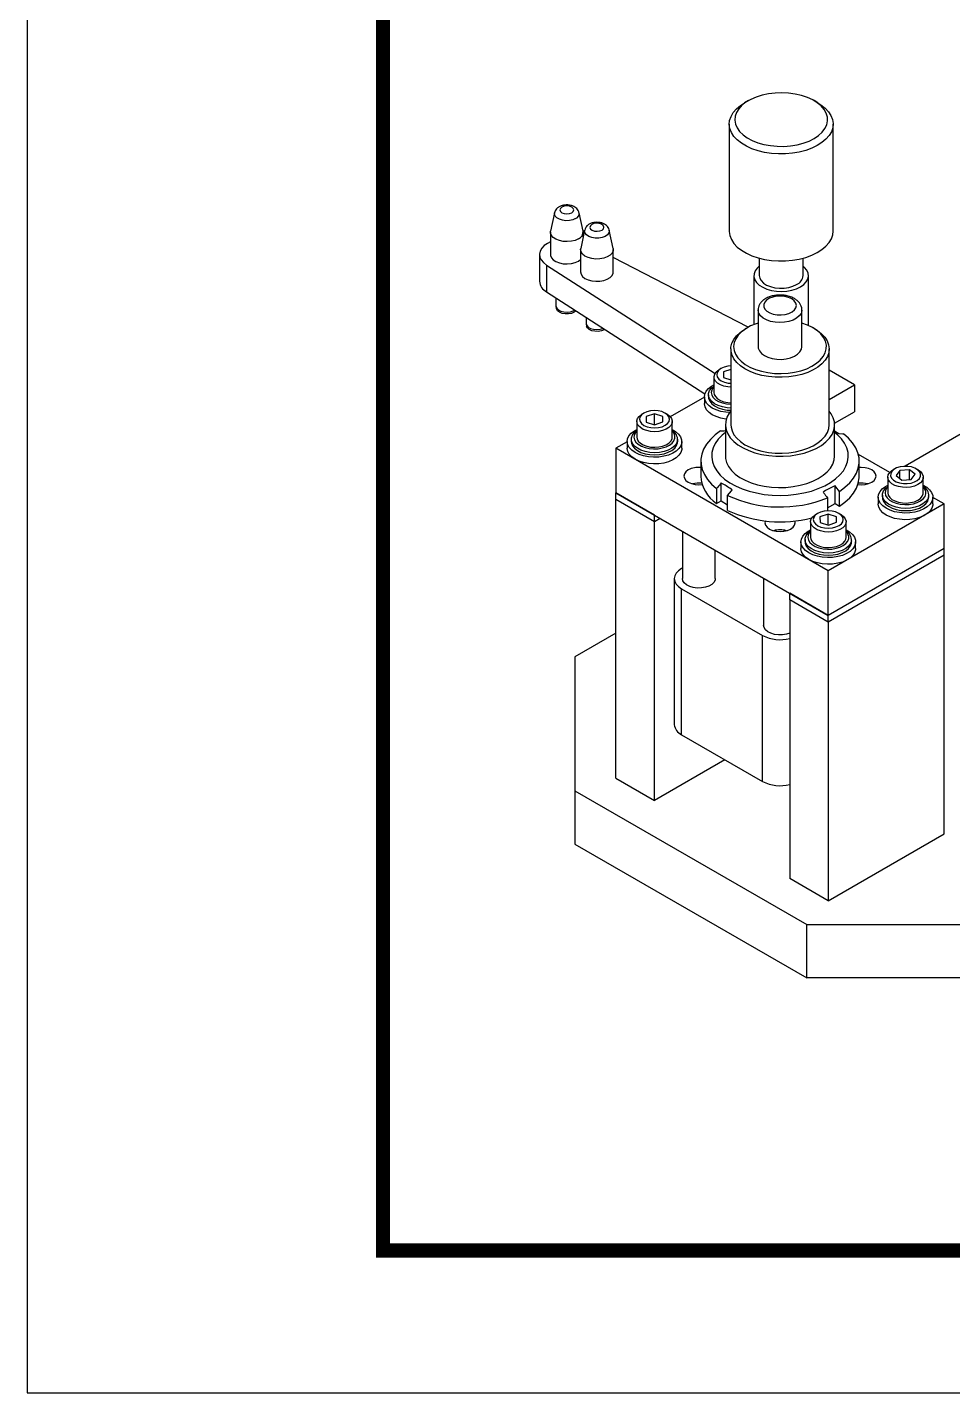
# Model space of a CAD drawing. Extents: x -13768 to 18086, y -10615 to 1188.
# Drawn here: x 0 to 162.6, y -1485 to -1245 of the extents above; entities that cross this region are included whole.
import ezdxf

# ---------------------------------------------------------------- set-up
doc = ezdxf.new("R2010")
doc.units = 0
doc.header["$LTSCALE"] = 7.5
doc.header["$MEASUREMENT"] = 0
doc.layers.get('0').update_dxf_attribs({"linetype": 'CONTINUOUS'})
doc.layers.add('FI', color=1, linetype='CONTINUOUS')

# ---------------------------------------------------------------- blocks, each defined once
blk = doc.blocks.new('A1G')
blk.add_lwpolyline([(0, 0), (841, 0), (841, 594), (0, 594)], close=True)
at = {"const_width": 1}
blk.add_lwpolyline([(25, 10), (831, 10), (831, 584), (25, 584)], close=True, dxfattribs=at)

msp = doc.modelspace()

# ---------------------------------------------------------------- linework, layer by layer
at = {"layer": 'FI'}
for p, q in [((126.71106, -1257.87502), (126.03213, -1258.26709)), ((138.93185, -1258.26709), (138.25292, -1257.87502)), ((123.36199, -1261.98931), (123.36199, -1280.8024)), ((141.60199, -1280.8024), (141.60199, -1261.98931)), ((92.65078, -1277.57386), (91.94981, -1280.79465)), ((97.66487, -1280.79465), (96.96389, -1277.57386)), ((91.92734, -1281.00191), (91.92734, -1284.92131)), ((97.9456, -1280.63049), (97.24462, -1283.85128)), ((97.68734, -1281.81712), (97.68734, -1281.00191)), ((102.95969, -1283.85128), (102.25871, -1280.63049)), ((97.22216, -1284.05855), (97.22216, -1287.97794)), ((102.98216, -1287.97794), (102.98216, -1284.05855)), ((90.00734, -1284.92131), (90.00734, -1289.62458)), ((96.84381, -1286.09694), (97.22215, -1285.82731)), ((126.68201, -1297.70932), (102.98215, -1285.43287)), ((128.64199, -1285.57783), (128.64199, -1288.6412)), ((136.32199, -1288.6412), (136.32199, -1285.57783)), ((91.23472, -1286.77191), (120.85332, -1305.82749)), ((91.23472, -1286.77191), (91.23472, -1291.47518)), ((127.68199, -1288.6412), (127.68199, -1297.24531)), ((137.28199, -1297.41646), (137.28199, -1288.6412)), ((91.23472, -1291.47518), (119.09229, -1309.39778)), ((92.88734, -1292.53842), (92.88734, -1293.93592)), ((92.90232, -1294.07409), (92.9863, -1294.45994)), ((98.18216, -1295.94492), (98.18216, -1296.99255)), ((128.43834, -1294.67058), (128.43834, -1301.13758)), ((136.11835, -1301.13758), (136.11835, -1294.67058)), ((98.19713, -1297.13073), (98.28111, -1297.51657)), ((126.50741, -1297.80718), (126.16795, -1298.00321)), ((138.38874, -1298.00321), (138.04927, -1297.80718)), ((123.63834, -1301.52952), (123.63834, -1314.85547)), ((140.91834, -1314.85547), (140.91834, -1301.52952)), ((121.926, -1304.96141), (121.58653, -1305.15745)), ((123.63834, -1305.11535), (122.32841, -1305.56384)), ((122.32841, -1305.56384), (122.34808, -1306.53362)), ((145.37962, -1307.84605), (140.91834, -1305.27061)), ((120.67306, -1306.43084), (120.67306, -1309.17441)), ((122.34808, -1306.53362), (123.63834, -1306.95211)), ((140.91834, -1310.42149), (145.37962, -1307.84605)), ((145.37962, -1307.84605), (145.37962, -1312.54932)), ((118.99306, -1309.98633), (112.99503, -1313.44892)), ((118.99306, -1309.95829), (118.99306, -1311.13411)), ((119.71306, -1309.56635), (119.71306, -1309.95829)), ((108.34954, -1312.79893), (108.01008, -1312.99497)), ((112.42314, -1312.99496), (112.08368, -1312.79893)), ((141.86626, -1314.57754), (145.37962, -1312.54932)), ((107.09661, -1314.26835), (107.09661, -1317.01193)), ((110.19694, -1312.90664), (108.75195, -1313.40136)), ((108.75195, -1313.40136), (108.77162, -1314.37114)), ((108.77162, -1314.37114), (110.23628, -1314.84619)), ((111.6616, -1313.38169), (110.19694, -1312.90664)), ((110.19694, -1314.83343), (110.19694, -1312.90664)), ((110.23628, -1314.84619), (111.68127, -1314.35147)), ((111.68127, -1314.35147), (111.6616, -1313.38169)), ((111.6616, -1314.3582), (111.6616, -1313.38169)), ((113.33661, -1317.01193), (113.33661, -1314.26835)), ((122.67834, -1314.85547), (122.67834, -1320.34262)), ((141.87834, -1320.34262), (141.87834, -1314.85547)), ((106.13661, -1317.40387), (106.13661, -1317.79581)), ((114.29661, -1317.79581), (114.29661, -1317.40387)), ((141.87835, -1315.89148), (142.61374, -1316.35996)), ((164.11512, -1316.47305), (154.28191, -1322.14964)), ((105.41661, -1317.82385), (103.42839, -1318.97163)), ((103.42839, -1318.97163), (103.42839, -1326.81042)), ((140.76363, -1340.5248), (103.42839, -1318.97163)), ((105.41661, -1317.79581), (105.41661, -1318.97163)), ((114.2772, -1318.0253), (114.29661, -1317.79581)), ((115.01661, -1318.97163), (115.01661, -1317.79581)), ((151.56166, -1323.24582), (146.04586, -1320.06162)), ((118.35834, -1321.24777), (118.35834, -1323.87007)), ((146.19834, -1323.87008), (146.19834, -1321.24777)), ((151.22007, -1324.06525), (151.22007, -1326.80883)), ((152.47301, -1322.59583), (152.13354, -1322.79186)), ((153.33906, -1322.89443), (152.67112, -1323.78432)), ((152.67112, -1323.78432), (153.67213, -1324.5632)), ((155.00802, -1322.78342), (153.33906, -1322.89443)), ((153.33906, -1324.30405), (153.33906, -1322.89443)), ((153.67213, -1324.5632), (155.34109, -1324.45219)), ((156.00903, -1323.5623), (155.00802, -1322.78342)), ((155.00802, -1324.47435), (155.00802, -1322.78342)), ((155.34109, -1324.45219), (156.00903, -1323.5623)), ((156.5466, -1322.79186), (156.20714, -1322.59583)), ((157.46007, -1326.80883), (157.46007, -1324.06525)), ((103.42839, -1326.81042), (140.76363, -1348.3636)), ((103.42839, -1327.98624), (103.42839, -1326.81042)), ((110.21661, -1330.72918), (103.42839, -1326.81042)), ((121.11485, -1326.04804), (121.11485, -1328.67035)), ((121.94295, -1328.23047), (121.94295, -1325.08075)), ((123.06494, -1329.89381), (123.06494, -1327.2715)), ((141.95092, -1328.71081), (141.95092, -1325.56109)), ((142.71289, -1329.18886), (142.71289, -1326.56655)), ((150.26007, -1327.20077), (150.26007, -1327.59271)), ((158.42007, -1327.59271), (158.42007, -1327.20077)), ((110.21661, -1331.905), (103.42839, -1327.98624)), ((103.42839, -1376.97869), (103.42839, -1327.98624)), ((121.11485, -1328.67035), (121.94295, -1328.23047)), ((121.94295, -1328.23047), (123.06495, -1328.9344)), ((140.59356, -1329.43182), (141.95092, -1328.71081)), ((140.59357, -1327.69231), (140.59357, -1329.98995)), ((161.1283, -1328.76853), (140.76363, -1340.5248)), ((141.95092, -1328.71081), (142.71289, -1329.18886)), ((149.54007, -1327.59271), (149.54007, -1328.76853)), ((158.40066, -1327.8222), (158.42007, -1327.59271)), ((159.14007, -1328.76852), (159.14007, -1327.59271)), ((161.1283, -1328.76853), (159.14007, -1327.62075)), ((161.1283, -1336.60732), (161.1283, -1328.76853)), ((110.21661, -1331.905), (110.21661, -1330.72918)), ((111.23501, -1331.31709), (110.21661, -1331.905)), ((110.21661, -1380.89745), (110.21661, -1331.905)), ((137.64363, -1331.90277), (137.64363, -1334.64635)), ((138.89656, -1330.43335), (138.55709, -1330.62938)), ((140.74395, -1330.54105), (139.29897, -1331.03578)), ((139.29897, -1331.03578), (139.31864, -1332.00555)), ((139.31864, -1332.00555), (140.78329, -1332.48061)), ((142.20861, -1331.01611), (140.74395, -1330.54105)), ((140.74395, -1332.46784), (140.74395, -1330.54105)), ((140.78329, -1332.48061), (142.22828, -1331.98588)), ((142.22828, -1331.98588), (142.20861, -1331.01611)), ((142.20861, -1331.99262), (142.20861, -1331.01611)), ((142.97016, -1330.62938), (142.63069, -1330.43334)), ((143.88363, -1334.64634), (143.88363, -1331.90277)), ((115.14307, -1333.57316), (115.14307, -1341.8993)), ((135.96362, -1335.43023), (135.96362, -1336.60604)), ((136.68363, -1335.03829), (136.68363, -1335.43023)), ((161.1283, -1336.60732), (140.76363, -1348.3636)), ((144.82421, -1335.65972), (144.84363, -1335.43023)), ((144.84363, -1335.43023), (144.84363, -1335.03829)), ((145.56363, -1336.60604), (145.56363, -1335.43023)), ((161.1283, -1337.78314), (161.1283, -1336.60732)), ((120.90307, -1341.8993), (120.90307, -1336.89834)), ((161.1283, -1337.78314), (140.76363, -1349.53941)), ((161.1283, -1386.77559), (161.1283, -1337.78314)), ((115.14307, -1340.035), (114.96837, -1340.13586)), ((140.76363, -1348.3636), (140.76363, -1340.5248)), ((113.70307, -1341.8993), (113.70307, -1367.57134)), ((114.96837, -1343.66274), (129.22364, -1351.89213)), ((114.96837, -1369.33478), (114.96837, -1343.66274)), ((129.39835, -1341.80256), (129.39835, -1350.12869)), ((140.76363, -1348.3636), (133.9754, -1344.44484)), ((133.9754, -1345.62065), (133.9754, -1344.44484)), ((140.76363, -1349.53941), (133.9754, -1345.62065)), ((133.9754, -1345.62065), (133.9754, -1394.6131)), ((140.76363, -1349.53941), (140.76363, -1348.3636)), ((140.76363, -1349.53941), (140.76363, -1398.53186)), ((103.42839, -1351.50675), (96.23287, -1355.66064)), ((129.22364, -1377.56418), (129.22364, -1351.89213)), ((96.23287, -1355.66064), (96.23287, -1379.17319)), ((114.96837, -1369.33478), (129.22364, -1377.56418)), ((122.60713, -1373.74455), (110.21661, -1380.89745)), ((103.42839, -1376.97869), (110.21661, -1380.89745)), ((96.23287, -1379.17319), (136.96222, -1402.68575)), ((96.23287, -1379.17319), (96.23287, -1388.57974)), ((140.76363, -1398.53186), (161.1283, -1386.77559)), ((96.23287, -1388.57974), (136.96222, -1412.0923)), ((140.76363, -1398.53186), (133.9754, -1394.6131)), ((136.96222, -1402.68575), (177.69157, -1402.68575)), ((136.96222, -1412.0923), (136.96222, -1402.68575)), ((177.69157, -1412.0923), (136.96222, -1412.0923))]:
    msp.add_line(p, q, dxfattribs=at)
at = {"layer": 'FI', "flags": 128}
for points in [[(137.08608, -1257.3162), (136.05609, -1256.97066), (134.94993, -1256.71537), (133.79116, -1256.55578), (132.6045, -1256.49529), (131.41522, -1256.53519), (130.24868, -1256.67462), (129.12974, -1256.91062), (128.08224, -1257.23816), (127.12852, -1257.65025), (126.2889, -1258.13812), (125.58127, -1258.69136), (125.02073, -1259.29818), (124.6192, -1259.94565), (124.38525, -1260.61998), (124.32388, -1261.30678), (124.43638, -1261.99141), (124.72036, -1262.6593), (125.16976, -1263.29621), (125.77501, -1263.88854), (126.52321, -1264.4237), (127.39841, -1264.89026), (128.38196, -1265.27829), (129.45289, -1265.57951), (130.58838, -1265.7875), (131.76424, -1265.89783), (132.95538, -1265.90816), (134.13645, -1265.81825), (135.28224, -1265.63003), (136.36836, -1265.34751), (137.37164, -1264.97671), (138.27071, -1264.52552), (139.0464, -1264.00358), (139.68219, -1263.422), (140.16451, -1262.79317), (140.4831, -1262.1305), (140.63115, -1261.44813), (140.60552, -1260.76057), (140.40675, -1260.0825), (140.03908, -1259.42836), (139.51035, -1258.81209), (138.83181, -1258.24684), (138.01794, -1257.74464), (137.08608, -1257.3162)], [(138.93185, -1258.26709), (139.46839, -1258.60517), (140.20155, -1259.18587), (140.7909, -1259.8188), (141.22548, -1260.49216), (141.49718, -1261.1934), (141.60094, -1261.90948), (141.53484, -1262.62704), (141.30009, -1263.33272), (140.90109, -1264.01337), (140.34525, -1264.65632), (139.64293, -1265.24959), (138.80722, -1265.78213), (137.85369, -1266.24401), (136.80008, -1266.62664), (135.66604, -1266.92288), (134.47269, -1267.12722), (133.24225, -1267.23585), (131.99766, -1267.24674), (130.76208, -1267.1597), (129.55854, -1266.97634), (128.40946, -1266.70009), (127.33625, -1266.33608), (126.35888, -1265.8911), (125.49559, -1265.37344), (124.76243, -1264.79274), (124.17308, -1264.15981), (123.7385, -1263.48646), (123.4668, -1262.78521), (123.36304, -1262.06914), (123.42914, -1261.35158), (123.66388, -1260.6459), (124.06289, -1259.96524), (124.61873, -1259.32229), (125.32105, -1258.72902), (126.03213, -1258.26709)], [(95.67574, -1277.58383), (95.94195, -1277.35383), (96.03544, -1277.08252), (95.94195, -1276.81121), (95.67574, -1276.5812), (95.27731, -1276.42752), (94.80734, -1276.37355), (94.33737, -1276.42752), (93.93894, -1276.5812), (93.67273, -1276.81121), (93.57924, -1277.08251), (93.67273, -1277.35383), (93.93895, -1277.58383), (94.33737, -1277.73751), (94.80734, -1277.79148), (95.27731, -1277.73751), (95.67574, -1277.58383)], [(96.34424, -1278.61751), (95.84899, -1278.83153), (95.26935, -1278.95634), (94.65228, -1278.98182), (94.04777, -1278.9059), (93.5048, -1278.73475), (93.06735, -1278.48221), (92.77087, -1278.16876), (92.63937, -1277.81979), (92.65078, -1277.57386)], [(96.84381, -1282.17754), (96.27338, -1282.43297), (95.61084, -1282.59849), (94.8978, -1282.66368), (94.17909, -1282.62446), (93.49985, -1282.48329), (92.90276, -1282.24904), (92.42535, -1281.93643), (92.0976, -1281.56509), (91.94012, -1281.15838), (91.94981, -1280.79465)], [(101.01897, -1281.92456), (100.42663, -1282.02759), (99.808, -1282.0301), (99.2132, -1281.9319), (98.69042, -1281.74094), (98.28201, -1281.47269), (98.02106, -1281.14888), (97.9287, -1280.79574), (97.9456, -1280.63049)], [(100.62018, -1280.78195), (101.00687, -1280.61858), (101.25581, -1280.38222), (101.32913, -1280.10885), (101.21565, -1279.8401), (100.93265, -1279.61687), (100.52322, -1279.47316), (100.04968, -1279.43083), (99.58413, -1279.49634), (99.19745, -1279.65971), (98.9485, -1279.89607), (98.87518, -1280.16944), (98.98867, -1280.4382), (99.27166, -1280.66143), (99.6811, -1280.80514), (100.15463, -1280.84746), (100.62018, -1280.78195)], [(102.25871, -1280.63049), (102.27562, -1280.77807), (102.19188, -1281.13192), (101.93886, -1281.45782), (101.53704, -1281.72936), (101.01897, -1281.92456)], [(123.36199, -1280.8024), (123.36304, -1280.88224), (123.4668, -1281.59831), (123.7385, -1282.29955), (124.17308, -1282.97291), (124.76243, -1283.60584), (125.49559, -1284.18654), (126.35888, -1284.7042), (127.33625, -1285.14918), (128.40946, -1285.51319), (129.55854, -1285.78944), (130.76208, -1285.9728), (131.99766, -1286.05984), (133.24225, -1286.04894), (134.47269, -1285.94032), (135.66604, -1285.73598), (136.80008, -1285.43973), (137.85369, -1285.05711), (138.80722, -1284.59523), (139.64293, -1284.06269), (140.34525, -1283.46942), (140.90109, -1282.82647), (141.30009, -1282.14581), (141.53484, -1281.44013), (141.60199, -1280.8024)], [(91.92734, -1282.70452), (91.41323, -1282.96193), (90.83441, -1283.36629), (90.39796, -1283.82639), (90.11953, -1284.32572), (90.0091, -1284.84639), (90.07062, -1285.36975), (90.30189, -1285.87704), (90.69461, -1286.35007), (91.23472, -1286.77191)], [(101.31697, -1285.56599), (100.62942, -1285.69303), (99.90873, -1285.71738), (99.2002, -1285.6375), (98.54834, -1285.4584), (97.99411, -1285.19135), (97.57234, -1284.85311), (97.30953, -1284.46496), (97.22219, -1284.05126), (97.24462, -1283.85128)], [(102.95969, -1283.85128), (102.961, -1283.85739), (102.95784, -1284.27415), (102.77524, -1284.67735), (102.42469, -1285.04167), (101.9282, -1285.34422), (101.31697, -1285.56599)], [(91.92734, -1284.92131), (91.94012, -1285.07777), (92.0976, -1285.48449), (92.42535, -1285.85582), (92.90276, -1286.16843), (93.49985, -1286.40268), (94.17909, -1286.54386), (94.8978, -1286.58308), (95.61084, -1286.51788), (96.27338, -1286.35237), (96.84381, -1286.09694)], [(97.22216, -1287.97794), (97.30953, -1288.38435), (97.57234, -1288.77251), (97.99411, -1289.11074), (98.54834, -1289.37779), (99.2002, -1289.55689), (99.90873, -1289.63678), (100.62942, -1289.61243), (101.31697, -1289.48538)], [(101.31697, -1289.48538), (101.9282, -1289.26362), (102.42469, -1288.96107), (102.77524, -1288.59674), (102.95784, -1288.19354), (102.98216, -1287.97794)], [(128.64199, -1286.97861), (128.26913, -1287.31321), (127.90991, -1287.79747), (127.71594, -1288.31223), (127.69422, -1288.83888), (127.84555, -1289.35838), (128.16445, -1289.85197), (128.63939, -1290.30179), (129.25322, -1290.69159), (129.98374, -1291.00729), (130.80456, -1291.23747), (131.686, -1291.37382), (132.59622, -1291.4114), (133.5023, -1291.34886), (134.37151, -1291.18845), (135.17243, -1290.93599), (135.8761, -1290.60058)], [(128.64199, -1288.6412), (128.71079, -1289.05894), (128.95452, -1289.51718), (129.36319, -1289.93446), (129.91769, -1290.29127), (130.59209, -1290.57092), (131.35486, -1290.76034), (132.17034, -1290.85067), (133.00039, -1290.83769), (133.8062, -1290.72201), (134.55009, -1290.50902), (135.19728, -1290.2087)], [(135.8761, -1290.60058), (136.45711, -1290.19436), (136.89444, -1289.732), (137.1723, -1289.23021), (137.28063, -1288.70714), (137.21553, -1288.18169), (136.97935, -1287.67284), (136.58062, -1287.19899), (136.32199, -1286.97861)], [(133.78919, -1292.47125), (133.13196, -1292.29882), (132.4211, -1292.22615), (131.70127, -1292.25783), (131.01769, -1292.39185), (130.41333, -1292.6198), (129.92616, -1292.92735), (129.58678, -1293.29518), (129.41652, -1293.70018), (129.42609, -1294.1169), (129.61486, -1294.51916), (129.971, -1294.88167), (130.47211, -1295.18167), (131.08672, -1295.4003), (131.7762, -1295.52382), (132.49723, -1295.54448), (133.20451, -1295.46097), (133.85359, -1295.27855), (134.4037, -1295.00867), (134.82026, -1294.66829), (135.07711, -1294.2788), (135.15809, -1293.86468), (135.05813, -1293.45194), (134.78351, -1293.06651), (134.35148, -1292.73263), (133.78919, -1292.47125)], [(92.88734, -1293.93592), (92.89941, -1294.06002), (93.04754, -1294.37916), (93.35203, -1294.65891), (93.78584, -1294.87442), (94.31041, -1295.00654), (94.87913, -1295.04354), (95.44148, -1294.98211), (95.94748, -1294.82773), (96.22317, -1294.68458)], [(96.43305, -1294.81961), (96.10514, -1295.07706), (95.64058, -1295.27191), (95.09445, -1295.37434), (94.52023, -1295.37435), (93.9741, -1295.27191), (93.50955, -1295.07706), (93.17202, -1294.80887), (92.99457, -1294.4936), (92.9863, -1294.45994)], [(136.11808, -1294.69628), (136.1103, -1294.81402), (135.96729, -1295.28622), (135.65179, -1295.72962), (135.17856, -1296.1235), (134.56971, -1296.44945), (133.85373, -1296.69222), (133.06407, -1296.84046), (132.23768, -1296.88724), (131.41319, -1296.83037), (130.62916, -1296.67251), (129.92224, -1296.42104), (129.32548, -1296.08772), (128.8668, -1295.68814), (128.56764, -1295.24098), (128.44199, -1294.76715), (128.43839, -1294.65911)], [(98.18216, -1296.99255), (98.18578, -1297.06061), (98.30567, -1297.38368), (98.58519, -1297.67199), (98.99949, -1297.89993), (99.51178, -1298.04724), (100.07651, -1298.10084), (100.64353, -1298.05597), (101.16245, -1297.9166), (101.21464, -1297.89592)], [(101.49362, -1298.0754), (101.35268, -1298.16003), (100.87634, -1298.34515), (100.32421, -1298.43624), (99.75035, -1298.42438), (99.21093, -1298.31072), (98.75875, -1298.1064), (98.43806, -1297.83141), (98.28111, -1297.51657)], [(138.38874, -1298.00321), (138.85047, -1298.29173), (139.56708, -1298.85126), (140.14183, -1299.46292), (140.56352, -1300.11481), (140.82395, -1300.79423), (140.91804, -1301.48797), (140.84398, -1302.18251), (140.6032, -1302.86434), (140.20038, -1303.5202), (139.64337, -1304.1373), (138.943, -1304.70365), (138.11292, -1305.20822), (137.16927, -1305.64119), (136.13043, -1305.99412), (135.01661, -1306.26016), (133.8495, -1306.43412), (132.6518, -1306.51263), (131.44683, -1306.49413), (130.25805, -1306.37901), (129.10859, -1306.1695), (128.02083, -1305.86968), (127.01593, -1305.48538), (126.11346, -1305.02408), (125.33099, -1304.49477), (124.68373, -1303.90774), (124.1843, -1303.27442), (123.84241, -1302.60714), (123.66471, -1301.91889), (123.65467, -1301.22306), (123.81248, -1300.53318), (124.13506, -1299.86271), (124.61615, -1299.22468), (125.24637, -1298.6315), (126.01346, -1298.09474), (126.16795, -1298.00321)], [(128.43834, -1296.98111), (128.09403, -1297.09339), (127.11861, -1297.48819), (126.25316, -1297.96078), (125.51613, -1298.50107), (124.92322, -1299.09756), (124.48708, -1299.73752), (124.21699, -1300.40733), (124.11871, -1301.0927), (124.19435, -1301.77902), (124.44228, -1302.45168), (124.85722, -1303.09632), (125.43033, -1303.69922), (126.14939, -1304.24753), (126.99909, -1304.72955), (127.96129, -1305.13501), (129.01552, -1305.45527), (130.13928, -1305.68352), (131.30863, -1305.81487), (132.49865, -1305.84653), (133.68398, -1305.77783), (134.83934, -1305.61023), (135.94013, -1305.34731), (136.96286, -1304.99466), (137.88576, -1304.5598), (138.68914, -1304.05201), (139.35589, -1303.4821), (139.87179, -1302.86222), (140.22586, -1302.20558), (140.41053, -1301.52619), (140.42188, -1300.8385), (140.25967, -1300.15719), (139.92734, -1299.49678), (139.432, -1298.87134), (138.78418, -1298.2942), (137.99771, -1297.77766), (137.08933, -1297.33273), (136.11835, -1296.98111)], [(128.43834, -1301.13758), (128.46664, -1301.4062), (128.65579, -1301.87296), (129.01432, -1302.30532), (129.52548, -1302.68308), (130.16535, -1302.98858), (130.90403, -1303.20753), (131.70697, -1303.32969), (132.53662, -1303.34934), (133.3542, -1303.26558), (134.12147, -1303.08232), (134.80257, -1302.80812), (135.36563, -1302.45581), (135.78433, -1302.04186), (136.03909, -1301.58562), (136.11835, -1301.13758)], [(123.63834, -1308.22976), (123.10914, -1308.18817), (122.42555, -1308.04975), (121.81569, -1307.82405), (121.31243, -1307.52324), (120.94289, -1307.16355), (120.72702, -1306.76435), (120.67643, -1306.34717), (120.79386, -1305.9345), (121.07298, -1305.54859), (121.49874, -1305.21025), (121.58653, -1305.15745)], [(123.63834, -1304.51748), (123.07997, -1304.57151), (122.44638, -1304.72805), (121.90457, -1304.97393), (121.49146, -1305.29238), (121.23519, -1305.66171), (121.15324, -1306.05674), (121.25119, -1306.45056), (121.52237, -1306.81632), (121.94829, -1307.1291), (122.49992, -1307.36758), (123.13969, -1307.51552), (123.63835, -1307.56031)], [(121.87429, -1312.49825), (121.0763, -1312.24272), (120.37649, -1311.90462), (119.80017, -1311.49618), (119.36817, -1311.03216), (119.09609, -1310.52932), (118.99377, -1310.00585), (119.06491, -1309.48065), (119.30694, -1308.97272), (119.71111, -1308.50041), (120.26281, -1308.08079), (120.67306, -1307.85253)], [(123.63834, -1311.91999), (122.97325, -1311.87365), (122.16019, -1311.72483), (121.41849, -1311.48168), (120.78057, -1311.15482), (120.27431, -1310.75853), (119.92184, -1310.31014), (119.73856, -1309.82925), (119.73247, -1309.33686), (119.90386, -1308.8545), (120.24523, -1308.40326), (120.67306, -1308.04862)], [(119.71306, -1309.95829), (119.73856, -1310.22119), (119.92184, -1310.70208), (120.27431, -1311.15047), (120.78057, -1311.54676), (121.41849, -1311.87362), (122.16019, -1312.11677), (122.97325, -1312.26559), (123.62121, -1312.31154)], [(120.67306, -1308.13761), (120.50974, -1308.32209), (120.26912, -1308.74948), (120.19327, -1309.19673), (120.28574, -1309.64294), (120.54221, -1310.06725), (120.95069, -1310.4498), (121.49207, -1310.77272), (122.14105, -1311.02091), (122.86727, -1311.18275), (123.63678, -1311.25069), (123.63835, -1311.25073)], [(120.67306, -1309.17441), (120.72702, -1309.50793), (120.94289, -1309.90712), (121.31243, -1310.26682), (121.81569, -1310.56763), (122.42555, -1310.79332), (123.10914, -1310.93174), (123.63834, -1310.97334)], [(110.24752, -1315.40035), (110.9297, -1315.3438), (111.56329, -1315.18726), (112.1051, -1314.94138), (112.51822, -1314.62293), (112.77448, -1314.2536), (112.85643, -1313.85857), (112.75848, -1313.46475), (112.4873, -1313.09899), (112.06139, -1312.78621), (111.50975, -1312.54772), (110.86999, -1312.39979), (110.1857, -1312.35248), (109.50352, -1312.40902), (108.86993, -1312.56557), (108.32812, -1312.81145), (107.915, -1313.1299), (107.65874, -1313.49923), (107.57679, -1313.89426), (107.67474, -1314.28808), (107.94592, -1314.65384), (108.37184, -1314.96662), (108.92347, -1315.2051), (109.56323, -1315.35304), (110.24752, -1315.40035)], [(121.87429, -1313.67406), (121.0763, -1313.41853), (120.37649, -1313.08044), (119.80017, -1312.672), (119.36817, -1312.20797), (119.09609, -1311.70514), (118.99377, -1311.18166), (118.99306, -1311.13411)], [(123.41904, -1312.72085), (122.74163, -1312.66198), (121.87429, -1312.49825)], [(123.63834, -1312.43978), (123.35035, -1312.81847), (122.95969, -1313.5236), (122.73533, -1314.25251), (122.68126, -1314.99218), (122.79846, -1315.7294), (123.08482, -1316.45104), (123.53524, -1317.14419), (124.14168, -1317.79651), (124.89333, -1318.39634), (125.77675, -1318.93299), (126.7762, -1319.39687), (127.87383, -1319.77971), (129.05006, -1320.07468), (130.28391, -1320.27651), (131.55334, -1320.3816), (132.83571, -1320.38808), (134.10813, -1320.29583), (135.3479, -1320.1065), (136.5329, -1319.82346), (137.64197, -1319.45177), (138.65532, -1318.99805), (139.55488, -1318.47041), (140.3246, -1317.87827), (140.95072, -1317.23218), (141.42209, -1316.54367), (141.73028, -1315.82505), (141.86981, -1315.08912), (141.83817, -1314.34902), (141.63594, -1313.61796), (141.26673, -1312.90898), (140.91834, -1312.43978)], [(110.25315, -1316.06937), (109.53269, -1316.02568), (108.8491, -1315.88727), (108.23924, -1315.66157), (107.73598, -1315.36076), (107.36645, -1315.00106), (107.15057, -1314.60187), (107.09998, -1314.18469), (107.21741, -1313.77202), (107.49653, -1313.38611), (107.92229, -1313.04776), (108.01008, -1312.99497)], [(112.42314, -1312.99496), (112.46079, -1313.01708), (112.90016, -1313.34958), (113.19486, -1313.73161), (113.329, -1314.14258), (113.29535, -1314.56033), (113.09572, -1314.96233), (112.74088, -1315.32693), (112.24996, -1315.63445), (111.64942, -1315.86833), (110.97164, -1316.01596), (110.25315, -1316.06937)], [(122.83777, -1313.84966), (122.74163, -1313.83779), (121.87429, -1313.67406)], [(123.63834, -1314.85547), (123.66471, -1315.24484), (123.84241, -1315.93309), (124.1843, -1316.60037), (124.68373, -1317.23369), (125.33099, -1317.82072), (126.11346, -1318.35003), (127.01593, -1318.81133), (128.02083, -1319.19563), (129.10859, -1319.49545), (130.25805, -1319.70496), (131.44683, -1319.82008), (132.6518, -1319.83858), (133.8495, -1319.76007), (135.01661, -1319.58611), (136.13043, -1319.32007), (137.16927, -1318.96714), (138.11292, -1318.53417), (138.943, -1318.0296), (139.64337, -1317.46325), (140.20038, -1316.84615), (140.6032, -1316.19029), (140.84398, -1315.50846), (140.91834, -1314.85547)], [(108.29784, -1320.33577), (107.49984, -1320.08024), (106.80004, -1319.74214), (106.22373, -1319.3337), (105.79172, -1318.86967), (105.51964, -1318.36684), (105.41732, -1317.84336), (105.48846, -1317.31817), (105.73049, -1316.81024), (106.13466, -1316.33793), (106.68636, -1315.91831), (107.09661, -1315.69005)], [(114.2772, -1317.63336), (114.10581, -1318.11572), (113.76445, -1318.56697), (113.26803, -1318.96738), (112.63825, -1319.29946), (111.90263, -1319.54869), (111.09332, -1319.70418), (110.2457, -1319.75915), (109.3968, -1319.71117), (108.58374, -1319.56235), (107.84204, -1319.3192), (107.20412, -1318.99234), (106.69786, -1318.59605), (106.34539, -1318.14766), (106.16211, -1317.66676), (106.15603, -1317.17438), (106.32741, -1316.69202), (106.66877, -1316.24078), (107.09661, -1315.88614)], [(107.09661, -1315.97513), (106.9333, -1316.15961), (106.69267, -1316.587), (106.61682, -1317.03425), (106.70929, -1317.48046), (106.96576, -1317.90477), (107.37424, -1318.28732), (107.91562, -1318.61024), (108.5646, -1318.85843), (109.29082, -1319.02027), (110.06033, -1319.08821), (110.83714, -1319.05906), (111.58495, -1318.93419), (112.26877, -1318.71944), (112.85663, -1318.42485), (113.32105, -1318.06419), (113.64031, -1317.65433), (113.79948, -1317.21443), (113.79948, -1317.21443)], [(107.09661, -1317.01193), (107.15057, -1317.34544), (107.36645, -1317.74464), (107.73598, -1318.10434), (108.23924, -1318.40515), (108.8491, -1318.63084), (109.53269, -1318.76926), (110.25315, -1318.81294)], [(113.33661, -1315.69005), (113.93819, -1316.04578), (114.44465, -1316.48399), (114.79829, -1316.96963), (114.98634, -1317.48512), (115.002, -1318.01184), (114.84471, -1318.53075), (114.52014, -1319.0231), (114.04003, -1319.47109), (113.42173, -1319.85853), (112.68759, -1320.17142), (111.86415, -1320.39845), (110.98115, -1320.53142), (110.07053, -1320.56551), (109.16518, -1320.4995), (108.29784, -1320.33577)], [(110.25315, -1318.81294), (110.97164, -1318.75953), (111.64942, -1318.61191), (112.24996, -1318.37803), (112.74088, -1318.0705), (113.09572, -1317.70591), (113.29535, -1317.3039), (113.33661, -1317.01193)], [(121.8438, -1315.92899), (120.86644, -1316.64628), (120.03627, -1317.42291), (119.36399, -1318.24888), (118.85827, -1319.11352), (118.52563, -1320.00569), (118.37036, -1320.91388), (118.39447, -1321.82637), (118.59765, -1322.73141), (118.97726, -1323.6173), (119.52843, -1324.47264), (120.24404, -1325.28639), (121.11485, -1326.04804)], [(122.67834, -1316.18615), (122.11269, -1316.66156), (121.42988, -1317.38148), (120.89935, -1318.14297), (120.52856, -1318.93534), (120.32271, -1319.74747), (120.28469, -1320.56795), (120.41504, -1321.38527), (120.71192, -1322.18795), (121.17117, -1322.96472), (121.78634, -1323.70469), (122.54879, -1324.39746), (123.44783, -1325.03331)], [(123.44783, -1325.03331), (124.47082, -1325.60331), (125.60342, -1326.09947), (126.82972, -1326.51481), (128.1325, -1326.84351), (129.49348, -1327.08095), (130.89356, -1327.2238), (132.31308, -1327.27005), (133.73211, -1327.21905), (135.13073, -1327.07153), (136.48931, -1326.82954), (137.78877, -1326.4965), (139.01088, -1326.07707), (140.13849, -1325.57714), (141.15575, -1325.00372), (142.04839, -1324.36488), (142.80389, -1323.66957), (143.41162, -1322.92756), (143.86308, -1322.14926), (144.1519, -1321.3456), (144.27405, -1320.52786), (144.22781, -1319.70752), (144.01382, -1318.8961), (143.63509, -1318.10498), (143.09693, -1317.34528), (142.40691, -1316.62765), (141.87834, -1316.18615)], [(142.61374, -1316.35996), (143.31996, -1316.43458), (143.44183, -1316.44749)], [(142.71289, -1326.56655), (143.69024, -1325.84926), (144.52041, -1325.07263), (145.19269, -1324.24666), (145.69842, -1323.38202), (146.03106, -1322.48985), (146.18632, -1321.58166), (146.16221, -1320.66916), (145.95904, -1319.76413), (145.57942, -1318.87823), (145.02826, -1318.0229), (144.31265, -1317.20915), (143.44183, -1316.44749)], [(108.29784, -1321.51158), (107.49984, -1321.25605), (106.80004, -1320.91796), (106.22373, -1320.50951), (105.79172, -1320.04549), (105.51964, -1319.54265), (105.41732, -1319.01918), (105.41661, -1318.97163)], [(106.13661, -1317.79581), (106.16211, -1318.0587), (106.34539, -1318.5396), (106.69786, -1318.98799), (107.20412, -1319.38428), (107.84204, -1319.71114), (108.58374, -1319.95429), (109.3968, -1320.10311), (110.2457, -1320.15109), (111.09332, -1320.09613), (111.90263, -1319.94063), (112.63825, -1319.6914), (113.26803, -1319.35932), (113.76445, -1318.95891), (114.10581, -1318.50766), (114.2772, -1318.0253)], [(115.01661, -1318.97163), (115.002, -1319.18765), (114.84471, -1319.70656), (114.52014, -1320.19891), (114.04003, -1320.6469), (113.42173, -1321.03435), (112.68759, -1321.34724), (111.86415, -1321.57427), (110.98115, -1321.70723), (110.07053, -1321.74132), (109.16518, -1321.67531), (108.29784, -1321.51158)], [(122.67834, -1320.34262), (122.70563, -1320.76016), (122.88744, -1321.49301), (123.23684, -1322.20532), (123.74758, -1322.8844), (124.41056, -1323.51812), (125.21393, -1324.09517)], [(125.21393, -1324.09517), (126.14337, -1324.60526), (127.18228, -1325.03928), (128.31214, -1325.38949), (129.51278, -1325.64964), (130.76276, -1325.81509), (132.0398, -1325.88287), (133.32108, -1325.8518), (134.58376, -1325.72241), (135.8053, -1325.49702), (136.9639, -1325.17964), (138.03889, -1324.77596), (139.01108, -1324.29315), (139.86312, -1323.73986), (140.57982, -1323.12593), (141.14837, -1322.46234), (141.55864, -1321.76092), (141.8033, -1321.0342), (141.87834, -1320.34262)], [(145.95783, -1325.35742), (146.53361, -1325.39412), (147.2169, -1325.34219), (147.85362, -1325.18993), (148.40038, -1324.94773), (148.81992, -1324.6321), (149.08366, -1324.26453), (149.17362, -1323.87008), (149.08366, -1323.47562), (148.81992, -1323.10805), (148.40038, -1322.79242), (147.85362, -1322.55022), (147.2169, -1322.39796), (146.53362, -1322.34604), (146.19834, -1322.35838)], [(152.76705, -1322.44935), (152.27191, -1322.72609), (151.9177, -1323.06738), (151.72858, -1323.44995), (151.71743, -1323.84776), (151.885, -1324.23367), (152.21988, -1324.5814), (152.69926, -1324.86724), (153.29045, -1325.07171), (153.95317, -1325.18089), (154.64226, -1325.18733), (155.31075, -1325.0906), (155.91309, -1324.89727), (156.40824, -1324.62053), (156.76244, -1324.27925), (156.95157, -1323.89667), (156.96273, -1323.49886), (156.79515, -1323.11295), (156.46026, -1322.76523), (155.98089, -1322.47938), (155.3897, -1322.27491), (154.72698, -1322.16573), (154.0379, -1322.15929), (153.3694, -1322.25603), (152.76705, -1322.44935)], [(116.15631, -1322.79242), (115.73677, -1323.10805), (115.47303, -1323.47562), (115.38307, -1323.87008), (115.47302, -1324.26453), (115.73676, -1324.6321), (116.15631, -1324.94773), (116.70307, -1325.18993), (117.33979, -1325.34219), (118.02307, -1325.39412), (118.59886, -1325.35743)], [(142.71289, -1329.18886), (143.69024, -1328.47157), (144.52041, -1327.69493), (145.19269, -1326.86897), (145.69842, -1326.00432), (146.03106, -1325.11215), (146.18632, -1324.20397), (146.19834, -1323.87008)], [(156.5466, -1322.79186), (156.94961, -1323.07798), (157.27366, -1323.452), (157.43957, -1323.85909), (157.43838, -1324.27729), (157.27016, -1324.68405), (156.94398, -1325.05746), (156.47742, -1325.37738), (155.89564, -1325.62656), (155.23, -1325.79157), (154.51637, -1325.86351), (153.79325, -1325.83851), (153.09961, -1325.71791), (152.47284, -1325.50822), (151.94673, -1325.22073), (151.54965, -1324.87096), (151.303, -1324.47774), (151.22008, -1324.0623), (151.30536, -1323.647), (151.55424, -1323.25426), (151.95331, -1322.90524), (152.13354, -1322.79186)], [(123.06494, -1327.2715), (123.74203, -1326.48056), (123.89304, -1326.30421)], [(142.71289, -1326.56655), (142.08986, -1325.7444), (141.95092, -1325.56109)], [(152.42131, -1330.13266), (151.62331, -1329.87713), (150.92351, -1329.53904), (150.34719, -1329.1306), (149.91518, -1328.66657), (149.6431, -1328.16374), (149.54078, -1327.64026), (149.61192, -1327.11507), (149.85395, -1326.60714), (150.25812, -1326.13483), (150.80982, -1325.71521), (151.22008, -1325.48695)], [(158.40066, -1327.43026), (158.22927, -1327.91262), (157.88791, -1328.36386), (157.39149, -1328.76428), (156.76171, -1329.09636), (156.02609, -1329.34559), (155.21678, -1329.50108), (154.36916, -1329.55604), (153.52027, -1329.50806), (152.7072, -1329.35925), (151.9655, -1329.11609), (151.32758, -1328.78923), (150.82132, -1328.39295), (150.46885, -1327.94456), (150.28557, -1327.46366), (150.27949, -1326.97128), (150.45087, -1326.48892), (150.79224, -1326.03767), (151.22008, -1325.68304)], [(151.22008, -1325.77202), (151.05676, -1325.95651), (150.81613, -1326.38389), (150.74029, -1326.83115), (150.83276, -1327.27736), (151.08922, -1327.70166), (151.4977, -1328.08422), (152.03908, -1328.40714), (152.68806, -1328.65532), (153.41428, -1328.81717), (154.18379, -1328.8851), (154.96061, -1328.85596), (155.70841, -1328.73109), (156.39223, -1328.51634), (156.9801, -1328.22174), (157.44452, -1327.86108), (157.76378, -1327.45122), (157.92294, -1327.01132), (157.92294, -1327.01132)], [(151.22007, -1326.80883), (151.303, -1327.22132), (151.54965, -1327.61453), (151.94673, -1327.96431), (152.47284, -1328.25179), (153.09961, -1328.46149), (153.79325, -1328.58209), (154.51637, -1328.60709), (155.23, -1328.53514), (155.89564, -1328.37013), (156.47742, -1328.12096), (156.94398, -1327.80104), (157.27016, -1327.42763), (157.43838, -1327.02086), (157.46007, -1326.80883)], [(157.46008, -1325.48694), (158.06166, -1325.84267), (158.56811, -1326.28089), (158.92176, -1326.76652), (159.10981, -1327.28201), (159.12547, -1327.80873), (158.96817, -1328.32764), (158.6436, -1328.81999), (158.16349, -1329.26799), (157.5452, -1329.65543), (156.81106, -1329.96832), (155.98761, -1330.19535), (155.10462, -1330.32831), (154.194, -1330.36241), (153.28865, -1330.29639), (152.42131, -1330.13266)], [(152.42131, -1331.30848), (151.62331, -1331.05295), (150.92351, -1330.71485), (150.34719, -1330.30641), (149.91518, -1329.84239), (149.6431, -1329.33955), (149.54078, -1328.81608), (149.54007, -1328.76853)], [(150.26007, -1327.59271), (150.28557, -1327.8556), (150.46885, -1328.3365), (150.82132, -1328.78489), (151.32758, -1329.18117), (151.9655, -1329.50803), (152.7072, -1329.75119), (153.52027, -1329.9), (154.36916, -1329.94798), (155.21678, -1329.89302), (156.02609, -1329.73753), (156.76171, -1329.4883), (157.39149, -1329.15622), (157.88791, -1328.7558), (158.22927, -1328.30456), (158.40066, -1327.8222)], [(159.14007, -1328.76852), (159.12547, -1328.98455), (158.96817, -1329.50346), (158.6436, -1329.99581), (158.16349, -1330.4438), (157.5452, -1330.83124), (156.81106, -1331.14413), (155.98761, -1331.37117), (155.10462, -1331.50413), (154.194, -1331.53822), (153.28865, -1331.47221), (152.42131, -1331.30848)], [(129.7019, -1331.76707), (129.63834, -1332.09947), (129.7283, -1332.49392), (129.99203, -1332.86149), (130.41158, -1333.17713), (130.95834, -1333.41933), (131.59506, -1333.57158), (132.27834, -1333.62351), (132.96163, -1333.57158), (133.59835, -1333.41932), (134.1451, -1333.17713), (134.56465, -1332.86149), (134.82839, -1332.49392), (134.91835, -1332.09947), (134.85479, -1331.76708)], [(140.80016, -1333.70378), (140.0797, -1333.6601), (139.39611, -1333.52168), (138.78625, -1333.29598), (138.28299, -1332.99518), (137.91346, -1332.63548), (137.69758, -1332.23628), (137.64699, -1331.81911), (137.76442, -1331.40644), (138.04354, -1331.02053), (138.4693, -1330.68218), (138.55709, -1330.62938)], [(140.79454, -1333.03476), (141.47672, -1332.97822), (142.11031, -1332.82167), (142.65212, -1332.57579), (143.06523, -1332.25734), (143.32149, -1331.88801), (143.40344, -1331.49298), (143.30549, -1331.09917), (143.03432, -1330.73341), (142.6084, -1330.42062), (142.05676, -1330.18214), (141.417, -1330.0342), (140.73271, -1329.9869), (140.05053, -1330.04344), (139.41695, -1330.19998), (138.87513, -1330.44586), (138.46202, -1330.76432), (138.20576, -1331.13364), (138.12381, -1331.52867), (138.22176, -1331.92249), (138.49293, -1332.28825), (138.91885, -1332.60103), (139.47049, -1332.83952), (140.11025, -1332.98746), (140.79454, -1333.03476)], [(142.97016, -1330.62938), (143.0078, -1330.6515), (143.44717, -1330.984), (143.74187, -1331.36603), (143.87601, -1331.77699), (143.84236, -1332.19474), (143.64273, -1332.59675), (143.28789, -1332.96134), (142.79697, -1333.26887), (142.19643, -1333.50275), (141.51865, -1333.65037), (140.80016, -1333.70378)], [(138.84485, -1337.97018), (138.04686, -1337.71465), (137.34705, -1337.37656), (136.77074, -1336.96811), (136.33873, -1336.50409), (136.06665, -1336.00125), (135.96433, -1335.47778), (136.03547, -1334.95259), (136.2775, -1334.44466), (136.68167, -1333.97234), (137.23337, -1333.55273), (137.64362, -1333.32446)], [(144.82421, -1335.26778), (144.65283, -1335.75014), (144.31146, -1336.20138), (143.81504, -1336.60179), (143.18526, -1336.93387), (142.44964, -1337.18311), (141.64034, -1337.3386), (140.79271, -1337.39356), (139.94382, -1337.34558), (139.13075, -1337.19677), (138.38905, -1336.95361), (137.75113, -1336.62675), (137.24487, -1336.23046), (136.8924, -1335.78208), (136.70912, -1335.30118), (136.70304, -1334.80879), (136.87443, -1334.32644), (137.21579, -1333.87519), (137.64362, -1333.52056)], [(137.64362, -1333.60954), (137.48031, -1333.79402), (137.23968, -1334.22141), (137.16383, -1334.66867), (137.25631, -1335.11488), (137.51278, -1335.53918), (137.92125, -1335.92174), (138.46264, -1336.24466), (139.11161, -1336.49284), (139.83783, -1336.65468), (140.60734, -1336.72262), (141.38416, -1336.69348), (142.13196, -1336.56861), (142.81578, -1336.35385), (143.40364, -1336.05926), (143.86806, -1335.6986), (144.18732, -1335.28874), (144.3465, -1334.84884), (144.3465, -1334.84884)], [(143.88362, -1333.32446), (144.48521, -1333.68019), (144.99166, -1334.11841), (145.34531, -1334.60404), (145.53336, -1335.11953), (145.54901, -1335.64625), (145.39172, -1336.16516), (145.06715, -1336.65751), (144.58704, -1337.1055), (143.96874, -1337.49295), (143.23461, -1337.80584), (142.41116, -1338.03287), (141.52817, -1338.16583), (140.61754, -1338.19992), (139.7122, -1338.13391), (138.84485, -1337.97018)], [(138.84485, -1339.146), (138.04686, -1338.89047), (137.34705, -1338.55237), (136.77074, -1338.14393), (136.33873, -1337.6799), (136.06665, -1337.17707), (135.96433, -1336.65359), (135.96362, -1336.60604)], [(136.68363, -1335.43023), (136.70912, -1335.69312), (136.8924, -1336.17402), (137.24487, -1336.62241), (137.75113, -1337.01869), (138.38905, -1337.34555), (139.13075, -1337.58871), (139.94382, -1337.73752), (140.79271, -1337.7855), (141.64034, -1337.73054), (142.44964, -1337.57505), (143.18526, -1337.32581), (143.81504, -1336.99374), (144.31146, -1336.59332), (144.65283, -1336.14208), (144.82421, -1335.65972)], [(137.64363, -1334.64635), (137.69758, -1334.97986), (137.91346, -1335.37906), (138.28299, -1335.73875), (138.78625, -1336.03956), (139.39611, -1336.26526), (140.0797, -1336.40368), (140.80016, -1336.44736)], [(145.56363, -1336.60604), (145.54901, -1336.82207), (145.39172, -1337.34098), (145.06715, -1337.83333), (144.58704, -1338.28132), (143.96874, -1338.66876), (143.23461, -1338.98165), (142.41116, -1339.20868), (141.52817, -1339.34165), (140.61754, -1339.37574), (139.7122, -1339.30973), (138.84485, -1339.146)], [(140.80016, -1336.44736), (141.51865, -1336.39395), (142.19643, -1336.24633), (142.79697, -1336.01245), (143.28789, -1335.70492), (143.64273, -1335.34032), (143.84236, -1334.93832), (143.88363, -1334.64634)], [(114.96837, -1340.13586), (114.43112, -1340.51377), (114.03191, -1340.94493), (113.78608, -1341.41277), (113.70307, -1341.8993), (113.78608, -1342.38583), (114.03191, -1342.85366), (114.43112, -1343.28482), (114.96837, -1343.66274)], [(118.46837, -1343.54189), (117.74676, -1343.55422), (117.04252, -1343.46256), (116.39989, -1343.27267), (115.85925, -1342.99649), (115.45457, -1342.65137), (115.21128, -1342.259), (115.14307, -1341.8993)], [(120.90307, -1341.8993), (120.86678, -1342.16241), (120.6641, -1342.5624), (120.29546, -1342.92073), (119.78405, -1343.21487), (119.162, -1343.42636), (118.46837, -1343.54189)], [(132.72364, -1351.77129), (132.00204, -1351.78361), (131.29779, -1351.69195), (130.65516, -1351.50207), (130.11452, -1351.22589), (129.70984, -1350.88077), (129.46655, -1350.48839), (129.39835, -1350.12869)], [(133.9754, -1351.47197), (133.41727, -1351.65575), (132.72364, -1351.77129)]]:
    msp.add_lwpolyline(points, dxfattribs=at)
at = {"layer": 'FI'}
for centre, radius, start, end in [((95.99352, -1277.70349), 0.97899, 290.9926704, 7.6094794), ((96.35043, -1280.94942), 1.32352, 291.8870075, 6.7151014), ((134.43067, -1288.4714), 1.89893, 293.8102385, 354.8696814), ((92.29956, -1289.43663), 2.29991, 184.6876795, 242.4197902), ((112.45329, -1317.48845), 1.82966, 355.4573617, 61.1328096), ((112.3892, -1317.03507), 1.42164, 352.7520516, 48.2086128), ((117.9986, -1326.33614), 3.994, 84.8323544, 117.4688686), ((124.5723, -1323.49336), 6.22536, 183.4692458, 236.2630857), ((118.02411, -1329.49633), 4.40748, 83.4467889, 105.1414384), ((132.3134, -1307.31483), 21.99552, 245.1357241, 292.1138104), ((146.53256, -1329.49641), 4.40756, 74.8586972, 96.5529881), ((156.57675, -1327.28534), 1.82966, 355.4570632, 61.1327709), ((156.51266, -1326.83196), 1.42164, 352.7518026, 48.2082824), ((132.35021, -1309.68608), 22.2389, 245.3216413, 284.3715682), ((132.27834, -1337.70516), 4.38735, 74.8015227, 105.1983864), ((143.0003, -1335.12287), 1.82966, 355.4573617, 61.1328096), ((142.93621, -1334.66948), 1.42164, 352.7520696, 48.2085143), ((132.30664, -1345.81685), 6.81278, 243.0937937, 284.1786183), ((115.86505, -1367.35574), 2.1727, 185.6949913, 245.6253348), ((132.30664, -1371.48889), 6.81278, 243.0937937, 284.1786183)]:
    msp.add_arc(centre, radius, start, end, dxfattribs=at)
for points, knots in [([(96.94397, -1277.56462), (96.93598, -1277.50875), (96.90769, -1277.3107), (96.72211, -1277.011), (96.42174, -1276.69224), (96.01998, -1276.44211), (95.53052, -1276.26645), (94.9716, -1276.18382), (94.38575, -1276.20736), (93.8334, -1276.33999), (93.3581, -1276.57031), (92.99346, -1276.88138), (92.74871, -1277.22116), (92.6899, -1277.46793), (92.66573, -1277.56932)], [0, 0, 0, 0, 0.031567292, 0.111904481, 0.192746748, 0.279045407, 0.372984416, 0.471326553, 0.570776234, 0.672805813, 0.768850528, 0.858240104, 0.94175614, 1, 1, 1, 1]), ([(102.24798, -1280.63241), (102.24592, -1280.60657), (102.2324, -1280.43648), (102.07345, -1280.15282), (101.79807, -1279.81771), (101.4174, -1279.55171), (100.94828, -1279.35672), (100.40194, -1279.25066), (99.81799, -1279.24854), (99.23917, -1279.35855), (98.73221, -1279.57612), (98.33767, -1279.88494), (98.06692, -1280.23224), (97.99181, -1280.49589), (97.95797, -1280.6147)], [0, 0, 0, 0, 0.014519331, 0.095570749, 0.175746211, 0.260364155, 0.352522641, 0.450416914, 0.549505974, 0.650756224, 0.756382966, 0.846884469, 0.931002431, 1, 1, 1, 1]), ([(134.11093, -1292.35065), (133.98589, -1292.30969), (133.63186, -1292.1937), (133.00299, -1292.07658), (132.23804, -1292.03153), (131.47283, -1292.08624), (130.73453, -1292.23924), (130.04709, -1292.49162), (129.46088, -1292.83166), (128.99776, -1293.24146), (128.67432, -1293.69662), (128.47229, -1294.17402), (128.45812, -1294.50127), (128.45153, -1294.65347)], [0, 0, 0, 0, 0.054792267, 0.155136101, 0.255026431, 0.355006819, 0.455660237, 0.557693876, 0.661810668, 0.755092317, 0.843121017, 0.927034864, 1, 1, 1, 1]), ([(136.10125, -1294.70824), (136.10722, -1294.65555), (136.13345, -1294.4244), (136.02322, -1294.01796), (135.78737, -1293.53336), (135.42138, -1293.10342), (134.94229, -1292.73112), (134.48443, -1292.49068), (134.18941, -1292.38007), (134.11093, -1292.35065)], [0, 0, 0, 0, 0.050005167, 0.219351701, 0.386118541, 0.557614945, 0.739073702, 0.930591706, 1, 1, 1, 1]), ([(121.8438, -1315.92899), (121.88118, -1315.92655), (122.13514, -1315.91002), (122.38915, -1315.89362), (122.60577, -1315.87962)], [0, 0, 0, 0, 0.147190746, 1, 1, 1, 1]), ([(121.94295, -1325.08075), (121.89261, -1325.13953), (121.61655, -1325.46192), (121.34054, -1325.78438), (121.11485, -1326.04804)], [0, 0, 0, 0, 0.182335569, 1, 1, 1, 1]), ([(123.89304, -1326.30421), (123.32263, -1325.92127), (122.67202, -1325.48449), (122.02296, -1325.12506), (121.94295, -1325.08075)], [0, 0, 0, 0, 0.87672541, 1, 1, 1, 1]), ([(141.95092, -1325.56109), (141.86396, -1325.60139), (141.15858, -1325.9283), (140.4515, -1326.33249), (139.8316, -1326.68685)], [0, 0, 0, 0, 0.123275038, 1, 1, 1, 1]), ([(139.8316, -1326.68685), (139.87791, -1326.74795), (140.13193, -1327.08307), (140.3859, -1327.41825), (140.59357, -1327.69231)], [0, 0, 0, 0, 0.182334585, 1, 1, 1, 1])]:
    msp.add_open_spline(points, degree=3, knots=knots, dxfattribs=at)

# ---------------------------------------------------------------- block references
at = {"xscale": 2.5, "yscale": 2.5, "zscale": 2.5}
msp.add_blockref('A1G', (0, -1485), dxfattribs=at)

doc.saveas('drawing.dxf')
